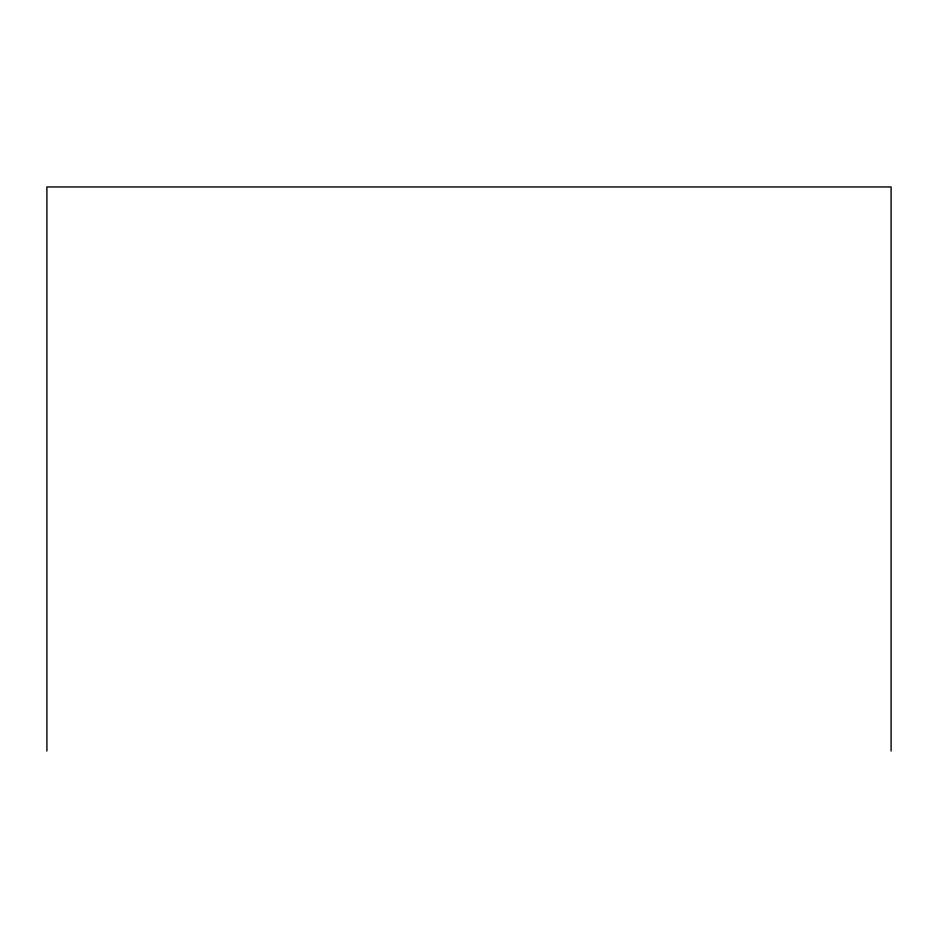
<?xml version="1.0" encoding="UTF-8"?>
<svg xmlns="http://www.w3.org/2000/svg" width="938" height="938" viewBox="0 0 938 938"><rect width="100%" height="100%" fill="white"/><g stroke="black" fill="none" stroke-linecap="round" stroke-linejoin="round"><path stroke-width="1.41" d="M891.1 751.045L891.1 186.955L46.9 186.955L46.9 751.045"/></g></svg>
